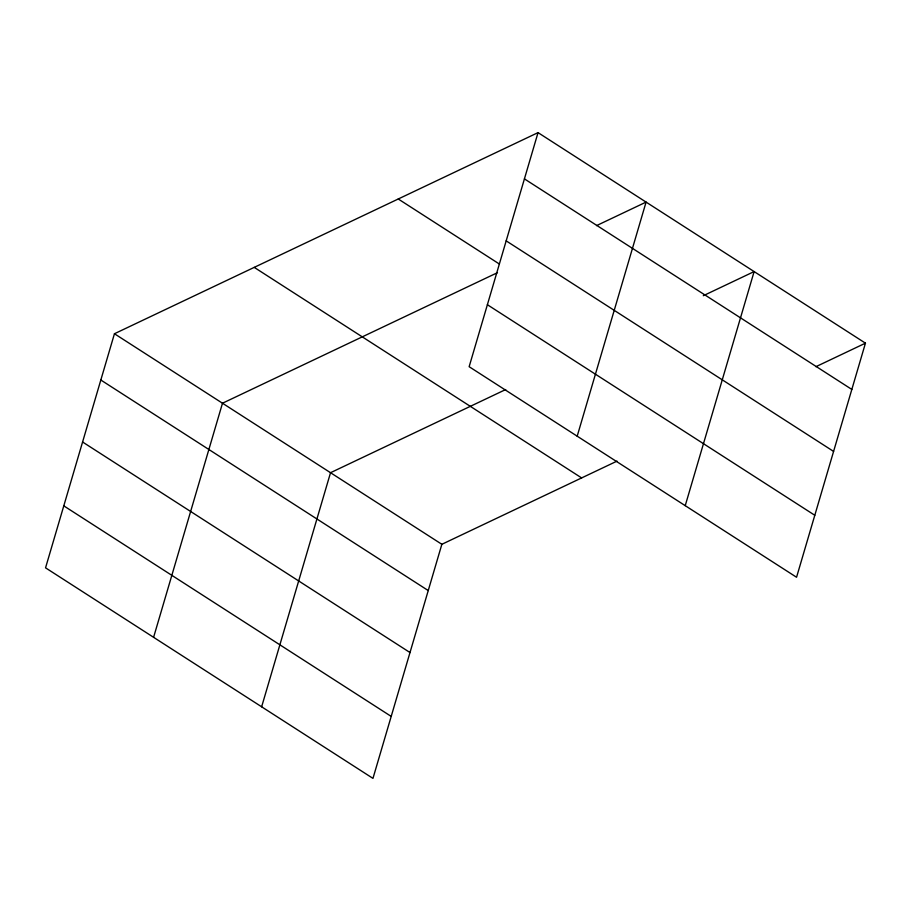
<?xml version="1.0" encoding="UTF-8"?>
<svg xmlns="http://www.w3.org/2000/svg" width="911" height="911" viewBox="0 0 911 911"><rect width="100%" height="100%" fill="white"/><g stroke="black" fill="none" stroke-linecap="round" stroke-linejoin="round"><path stroke-width="1.37" d="M538.037 132.619L469.142 366.7L796.556 577.255L865.45 343.162L538.037 132.619L114.444 333.745L45.55 567.838L372.963 778.381L441.858 544.3L617.009 461.125M153.595 637.313L222.489 403.231L497.452 272.674M261.639 706.799L330.534 472.707L505.696 389.544M577.187 436.187L646.081 202.094L596.523 225.632M685.231 505.662L754.126 271.58L703.303 295.711M815.892 366.7L865.45 343.162M524.429 178.886L851.831 389.43M506.186 240.868L833.588 451.412M398.255 198.997L499.171 263.894M487.385 304.718L814.798 515.273M254.237 267.378L581.639 477.922M114.444 333.745L441.858 544.3M100.825 380.012L428.238 590.556M82.582 441.994L409.996 652.538M63.793 505.856L391.195 716.399"/></g></svg>
